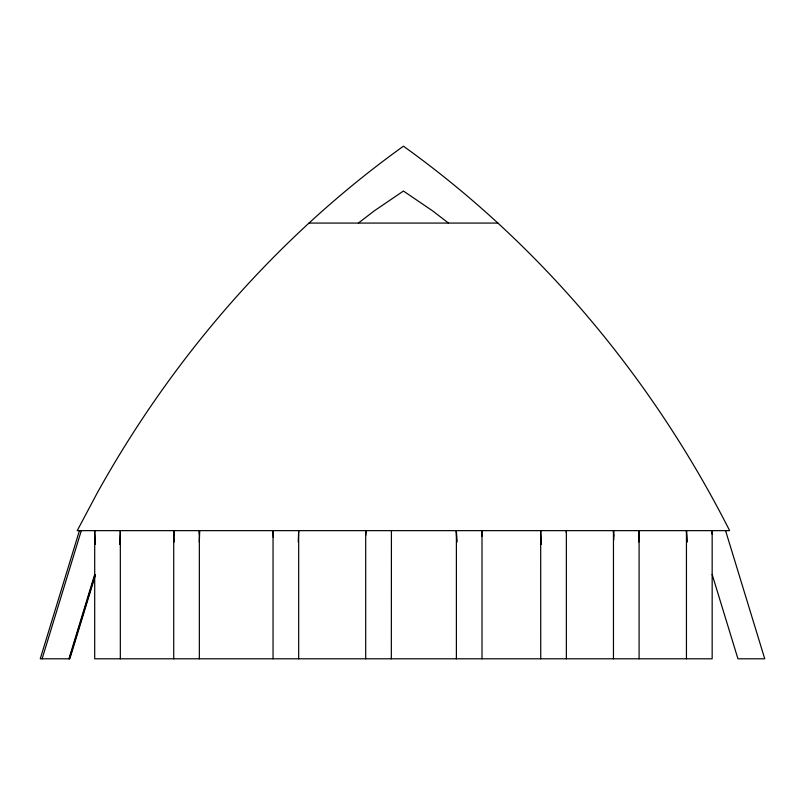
<?xml version="1.0" encoding="UTF-8"?>
<svg xmlns="http://www.w3.org/2000/svg" width="805" height="805" viewBox="0 0 805 805"><rect width="100%" height="100%" fill="white"/><g stroke="black" fill="none" stroke-linecap="round" stroke-linejoin="round"><path stroke-width="1.21" d="M199.217 534.047L199.348 530.646L199.348 658.802M199.298 541.996L199.731 530.646M298.232 541.996L298.675 530.646L298.675 658.802M391.421 530.646L391.331 658.802M481.793 536.321L482.014 530.646L482.014 658.802M566.277 532.92L566.368 530.646L566.368 658.802M638.778 538.585L639.09 530.646L639.09 658.802M638.808 541.996L639.25 530.646M711.992 532.92L712.073 530.646M712.033 534.047L712.163 530.646L712.163 658.802L94.698 658.802L94.698 530.646L95.423 544.341M119.603 544.341L120.327 530.646L120.327 658.802M79.433 530.646L40.25 658.802L69.834 658.802L95.252 575.666M42.112 658.802L81.295 530.646M68.918 658.812L94.698 574.478M69.371 658.802L95.151 574.478M358.386 223.076L374.154 210.94L403.436 191.037L432.708 210.94L448.486 223.076M308.939 223.076L497.923 223.076M725.567 530.646L764.75 658.802L737.944 658.802L712.163 574.478M541.413 544.341L540.688 530.646L540.739 658.802M686.534 530.646L686.977 541.996M686.886 541.996L686.444 530.646L686.444 658.802M613.611 530.646L613.833 536.321M613.802 539.722L613.46 530.646L613.46 658.802M456.385 658.802L456.385 530.646L456.817 541.996M456.324 530.646L456.757 541.996M365.792 530.646L365.883 532.92M365.873 535.184L365.701 530.646L365.701 658.802M273.308 537.458L273.046 530.646L273.046 658.802M174.101 530.646L174.272 535.184M174.152 541.996L173.719 530.646L173.719 658.802M97.516 492.439L77.22 530.646L729.642 530.646C652.966 379.366 541.473 245.193 403.436 146.188C277.172 236.791 172.984 356.816 97.516 492.439"/></g></svg>
